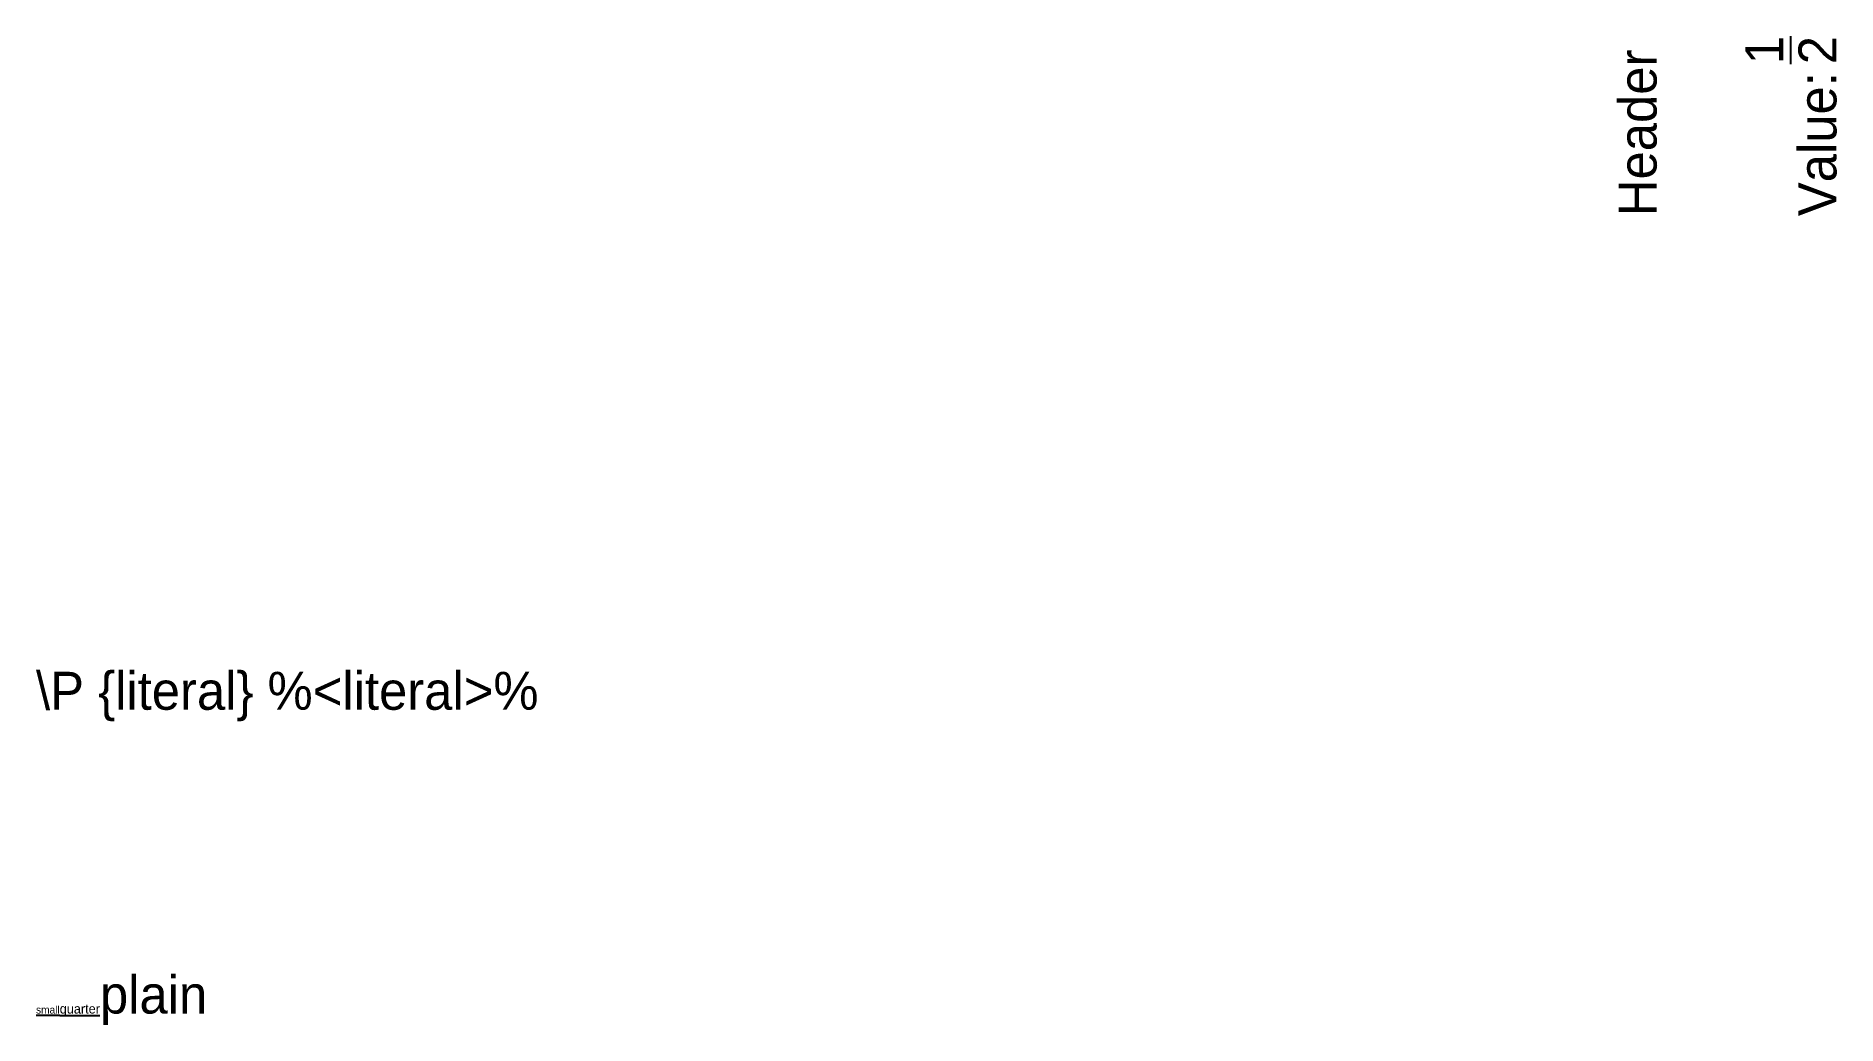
# Model space of a CAD drawing. Header units: millimetres. Extents: x 0 to 119, y -3 to 62.
import ezdxf

# ---------------------------------------------------------------- set-up
doc = ezdxf.new("R2010")
doc.units = ezdxf.units.MM
doc.styles.add('Labels', font='txt')

msp = doc.modelspace()

# ---------------------------------------------------------------- texts
at = {"insert": (100, 50, 7), "char_height": 2.5, "width": 80, "attachment_point": 1, "rotation": 90, "style": 'Labels'}
msp.add_mtext('\\PHeader\\P\\PValue:^I\\S1/2;\\P', dxfattribs=at)
at = {"char_height": 2.5, "width": 80, "attachment_point": 1, "style": 'Labels'}
for s, insert in [('\\\\P \\{literal\\} %<literal>%', (0, 20)), ('{\\L\\H0.2x;small\\H1.25x;quarter}plain', (0, 0))]:
    msp.add_mtext(s, dxfattribs=dict(at, insert=insert))

doc.saveas('drawing.dxf')
